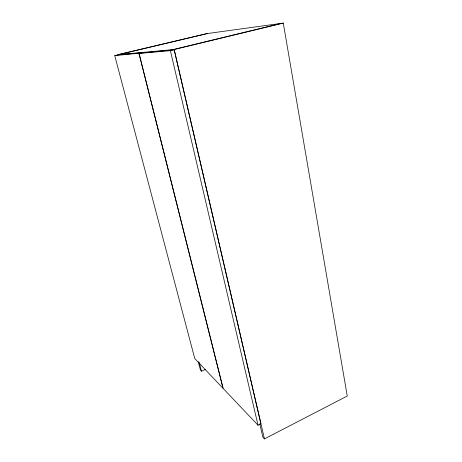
<?xml version="1.0" encoding="UTF-8"?>
<svg xmlns="http://www.w3.org/2000/svg" width="462" height="462" viewBox="0 0 462 462"><rect width="100%" height="100%" fill="white"/><g stroke="black" fill="none" stroke-linecap="round" stroke-linejoin="round"><path stroke-width="0.69" d="M259.783 423.873L262.884 437.214L264.449 438.9L347.257 396.032L283.27 23.1L206.531 33.662L117.677 54.724L174.197 49.521L283.27 23.1M174.174 49.757L170.397 50.676L139.097 53.453L223.152 388.455L258.027 425.242L260.886 423.798L174.174 49.757L114.743 55.613L194.75 358.495L223.013 388.305L138.975 53.465M198.256 361.717L200.45 370.091L201.496 371.217L205.405 369.438M172.748 49.653L281.329 23.366M114.743 55.613L117.77 54.897L142.331 52.662M118.555 54.643L207.744 33.495M199.122 362.15L201.496 371.217M170.397 50.676L258.027 425.242M174.197 49.521L264.449 438.9"/></g></svg>
